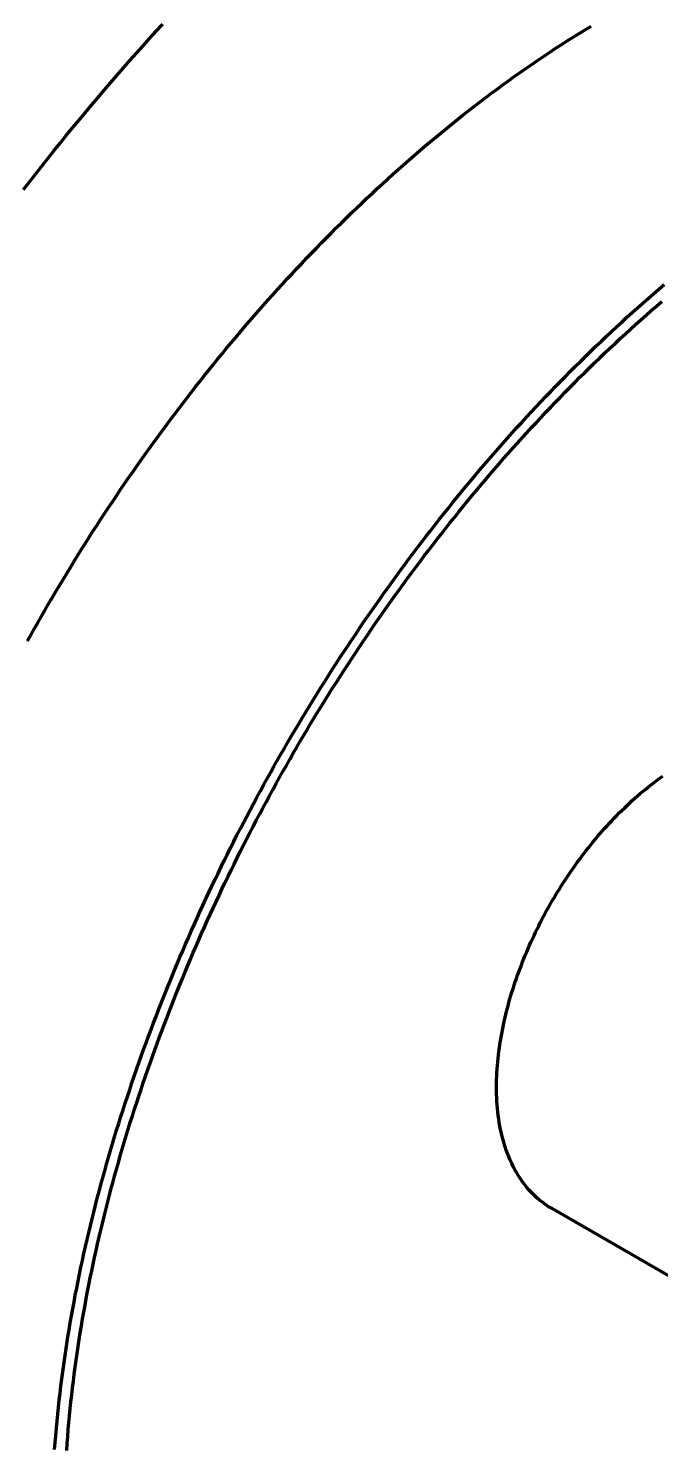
# Model space of a CAD drawing. Header units: millimetres. Extents: x 0 to 841, y 0 to 594.
# Drawn here: x 399.44 to 413.62, y 168.83 to 200.66 of the extents above; entities that cross this region are included whole.
import ezdxf

# ---------------------------------------------------------------- set-up
doc = ezdxf.new("R2010")
doc.units = ezdxf.units.MM
doc.layers.add('01-VISIBLE', color=7, linetype='CONTINUOUS', lineweight=70)

msp = doc.modelspace()

# ---------------------------------------------------------------- linework, layer by layer
at = {"layer": '01-VISIBLE'}
msp.add_line((415.233, 171.85), (411.167, 174.198), dxfattribs=at)
for points in [[(399.327, 197.04), (399.462, 197.215), (399.598, 197.389), (399.734, 197.562), (399.871, 197.735), (400.009, 197.908), (400.148, 198.08), (400.287, 198.251), (400.427, 198.422), (400.567, 198.592), (400.708, 198.762), (400.85, 198.931), (400.993, 199.099), (401.136, 199.267), (401.28, 199.435), (401.424, 199.601), (401.569, 199.768), (401.715, 199.933), (401.862, 200.098), (402.009, 200.263), (402.157, 200.426), (402.306, 200.59), (402.455, 200.752)], [(399.421, 186.921), (399.498, 187.06), (399.575, 187.199), (399.654, 187.337), (399.732, 187.475), (399.812, 187.613), (399.891, 187.75), (399.971, 187.887), (400.052, 188.024), (400.133, 188.161), (400.215, 188.297), (400.297, 188.433), (400.38, 188.569), (400.463, 188.704), (400.547, 188.839), (400.631, 188.974), (400.716, 189.109), (400.801, 189.243), (400.886, 189.377), (400.973, 189.51), (401.059, 189.643), (401.146, 189.776), (401.234, 189.909), (401.322, 190.041), (401.411, 190.173), (401.5, 190.305), (401.589, 190.436), (401.679, 190.567), (401.77, 190.698), (401.861, 190.828), (401.952, 190.958), (402.044, 191.087), (402.137, 191.217), (402.23, 191.345), (402.323, 191.474), (402.417, 191.602), (402.511, 191.73), (402.606, 191.857), (402.702, 191.985), (402.797, 192.111), (402.894, 192.238), (402.991, 192.364), (403.088, 192.489), (403.186, 192.615), (403.284, 192.74), (403.383, 192.864), (403.482, 192.988), (403.582, 193.112), (403.682, 193.235), (403.782, 193.358), (403.884, 193.481), (403.985, 193.603), (404.087, 193.725), (404.19, 193.846), (404.293, 193.967), (404.397, 194.088), (404.501, 194.208), (404.605, 194.327), (404.71, 194.447), (404.816, 194.565), (404.922, 194.684), (405.028, 194.802), (405.135, 194.919), (405.243, 195.036), (405.351, 195.153), (405.459, 195.269), (405.568, 195.385), (405.677, 195.5), (405.787, 195.615), (405.898, 195.729), (406.009, 195.843), (406.12, 195.956), (406.232, 196.069), (406.344, 196.181), (406.457, 196.293), (406.571, 196.405), (406.684, 196.516), (406.799, 196.626), (406.914, 196.736), (407.029, 196.845), (407.145, 196.954), (407.261, 197.062), (407.378, 197.17), (407.495, 197.277), (407.613, 197.383), (407.732, 197.489), (407.85, 197.595), (407.97, 197.7), (408.09, 197.804), (408.21, 197.908), (408.331, 198.011), (408.452, 198.114), (408.574, 198.216), (408.697, 198.317), (408.82, 198.418), (408.943, 198.518), (409.067, 198.617), (409.191, 198.716), (409.316, 198.814), (409.442, 198.912), (409.568, 199.008), (409.694, 199.104), (409.821, 199.2), (409.949, 199.295), (410.077, 199.389), (410.206, 199.482), (410.335, 199.575), (410.465, 199.667), (410.595, 199.758), (410.725, 199.848), (410.857, 199.938), (410.988, 200.026), (411.121, 200.114), (411.254, 200.202), (411.387, 200.288), (411.521, 200.374), (411.655, 200.459), (411.79, 200.542), (411.926, 200.626), (412.062, 200.708)], [(400.027, 168.786), (400.039, 168.945), (400.052, 169.103), (400.066, 169.262), (400.081, 169.42), (400.096, 169.578), (400.113, 169.736), (400.13, 169.894), (400.149, 170.052), (400.168, 170.21), (400.188, 170.367), (400.209, 170.525), (400.23, 170.682), (400.253, 170.839), (400.276, 170.997), (400.3, 171.154), (400.325, 171.311), (400.351, 171.467), (400.378, 171.624), (400.405, 171.781), (400.433, 171.937), (400.462, 172.093), (400.491, 172.249), (400.522, 172.405), (400.553, 172.561), (400.585, 172.717), (400.618, 172.872), (400.651, 173.028), (400.685, 173.183), (400.72, 173.338), (400.756, 173.493), (400.792, 173.648), (400.829, 173.802), (400.867, 173.957), (400.905, 174.111), (400.944, 174.265), (400.984, 174.419), (401.024, 174.572), (401.065, 174.726), (401.107, 174.879), (401.15, 175.032), (401.193, 175.185), (401.236, 175.338), (401.281, 175.491), (401.326, 175.643), (401.372, 175.795), (401.418, 175.947), (401.465, 176.099), (401.513, 176.25), (401.561, 176.402), (401.61, 176.553), (401.659, 176.704), (401.71, 176.855), (401.76, 177.005), (401.812, 177.156), (401.864, 177.306), (401.916, 177.456), (401.969, 177.606), (402.023, 177.755), (402.078, 177.905), (402.133, 178.054), (402.188, 178.203), (402.244, 178.351), (402.301, 178.5), (402.358, 178.648), (402.416, 178.796), (402.475, 178.944), (402.534, 179.091), (402.593, 179.238), (402.654, 179.386), (402.714, 179.532), (402.776, 179.679), (402.837, 179.825), (402.9, 179.971), (402.963, 180.117), (403.026, 180.263), (403.09, 180.408), (403.155, 180.554), (403.22, 180.699), (403.286, 180.843), (403.352, 180.988), (403.419, 181.132), (403.486, 181.276), (403.554, 181.42), (403.622, 181.563), (403.691, 181.706), (403.761, 181.849), (403.831, 181.992), (403.901, 182.134), (403.972, 182.276), (404.044, 182.418), (404.116, 182.56), (404.188, 182.701), (404.261, 182.842), (404.335, 182.983), (404.409, 183.124), (404.484, 183.264), (404.559, 183.404), (404.635, 183.544), (404.711, 183.683), (404.788, 183.822), (404.865, 183.961), (404.942, 184.1), (405.021, 184.238), (405.099, 184.376), (405.179, 184.514), (405.258, 184.652), (405.338, 184.789), (405.419, 184.926), (405.5, 185.062), (405.582, 185.199), (405.664, 185.335), (405.747, 185.47), (405.83, 185.606), (405.914, 185.741), (405.998, 185.876), (406.083, 186.01), (406.168, 186.144), (406.253, 186.278), (406.34, 186.412), (406.426, 186.545), (406.513, 186.678), (406.601, 186.81), (406.689, 186.943), (406.778, 187.074), (406.867, 187.206), (406.956, 187.337), (407.046, 187.468), (407.137, 187.599), (407.228, 187.729), (407.319, 187.859), (407.411, 187.989), (407.504, 188.118), (407.597, 188.247), (407.69, 188.375), (407.784, 188.504), (407.878, 188.631), (407.973, 188.759), (408.069, 188.886), (408.164, 189.013), (408.261, 189.139), (408.358, 189.265), (408.455, 189.391), (408.553, 189.516), (408.651, 189.641), (408.75, 189.765), (408.849, 189.89), (408.949, 190.013), (409.049, 190.137), (409.149, 190.26), (409.251, 190.382), (409.352, 190.504), (409.454, 190.626), (409.557, 190.747), (409.66, 190.868), (409.764, 190.989), (409.868, 191.109), (409.972, 191.229), (410.077, 191.348), (410.183, 191.467), (410.289, 191.585), (410.395, 191.703), (410.502, 191.821), (410.61, 191.938), (410.718, 192.054), (410.826, 192.17), (410.935, 192.286), (411.044, 192.401), (411.154, 192.516), (411.265, 192.63), (411.376, 192.744), (411.487, 192.858), (411.599, 192.97), (411.711, 193.083), (411.824, 193.195), (411.937, 193.306), (412.051, 193.417), (412.166, 193.527), (412.281, 193.637), (412.396, 193.746), (412.512, 193.855), (412.628, 193.963), (412.745, 194.071), (412.862, 194.178), (412.98, 194.285), (413.098, 194.391), (413.217, 194.496), (413.337, 194.601), (413.457, 194.706), (413.577, 194.809), (413.698, 194.912)], [(400.298, 168.765), (400.309, 168.921), (400.321, 169.077), (400.334, 169.232), (400.347, 169.388), (400.362, 169.544), (400.377, 169.7), (400.393, 169.855), (400.411, 170.011), (400.429, 170.166), (400.447, 170.321), (400.467, 170.476), (400.488, 170.631), (400.509, 170.786), (400.531, 170.941), (400.554, 171.096), (400.578, 171.25), (400.602, 171.405), (400.628, 171.559), (400.654, 171.713), (400.681, 171.867), (400.708, 172.021), (400.737, 172.175), (400.766, 172.329), (400.796, 172.482), (400.826, 172.635), (400.858, 172.789), (400.89, 172.942), (400.923, 173.095), (400.956, 173.247), (400.991, 173.4), (401.026, 173.552), (401.061, 173.705), (401.098, 173.857), (401.135, 174.009), (401.173, 174.16), (401.211, 174.312), (401.25, 174.463), (401.29, 174.615), (401.331, 174.766), (401.372, 174.917), (401.413, 175.067), (401.456, 175.218), (401.499, 175.368), (401.543, 175.518), (401.587, 175.668), (401.632, 175.818), (401.678, 175.968), (401.724, 176.117), (401.771, 176.266), (401.818, 176.415), (401.867, 176.564), (401.915, 176.713), (401.965, 176.861), (402.015, 177.009), (402.065, 177.157), (402.116, 177.305), (402.168, 177.453), (402.22, 177.6), (402.273, 177.747), (402.327, 177.894), (402.381, 178.041), (402.436, 178.187), (402.491, 178.334), (402.547, 178.48), (402.603, 178.625), (402.66, 178.771), (402.718, 178.917), (402.776, 179.062), (402.834, 179.207), (402.894, 179.351), (402.953, 179.496), (403.014, 179.64), (403.075, 179.784), (403.136, 179.928), (403.198, 180.072), (403.26, 180.215), (403.323, 180.358), (403.387, 180.501), (403.451, 180.644), (403.516, 180.786), (403.581, 180.928), (403.647, 181.07), (403.713, 181.212), (403.78, 181.353), (403.847, 181.494), (403.915, 181.635), (403.983, 181.776), (404.052, 181.916), (404.121, 182.057), (404.191, 182.196), (404.262, 182.336), (404.333, 182.475), (404.404, 182.615), (404.476, 182.753), (404.548, 182.892), (404.621, 183.03), (404.695, 183.168), (404.769, 183.306), (404.843, 183.444), (404.918, 183.581), (404.994, 183.718), (405.07, 183.855), (405.146, 183.991), (405.223, 184.127), (405.301, 184.263), (405.379, 184.399), (405.457, 184.534), (405.536, 184.669), (405.615, 184.804), (405.695, 184.938), (405.776, 185.072), (405.857, 185.206), (405.938, 185.34), (406.02, 185.473), (406.102, 185.606), (406.185, 185.738), (406.268, 185.871), (406.352, 186.003), (406.436, 186.135), (406.521, 186.266), (406.606, 186.397), (406.692, 186.528), (406.778, 186.658), (406.865, 186.789), (406.952, 186.918), (407.04, 187.048), (407.128, 187.177), (407.217, 187.306), (407.306, 187.434), (407.395, 187.563), (407.485, 187.691), (407.576, 187.818), (407.667, 187.945), (407.758, 188.072), (407.85, 188.199), (407.943, 188.325), (408.035, 188.451), (408.129, 188.576), (408.223, 188.701), (408.317, 188.826), (408.412, 188.95), (408.507, 189.074), (408.603, 189.198), (408.699, 189.321), (408.796, 189.444), (408.893, 189.567), (408.991, 189.689), (409.089, 189.811), (409.187, 189.932), (409.286, 190.053), (409.386, 190.174), (409.486, 190.294), (409.586, 190.414), (409.687, 190.533), (409.789, 190.652), (409.891, 190.771), (409.993, 190.889), (410.096, 191.007), (410.199, 191.124), (410.303, 191.241), (410.408, 191.357), (410.512, 191.474), (410.618, 191.589), (410.723, 191.704), (410.83, 191.819), (410.936, 191.933), (411.044, 192.047), (411.151, 192.161), (411.259, 192.274), (411.368, 192.386), (411.477, 192.498), (411.587, 192.61), (411.697, 192.721), (411.808, 192.831), (411.919, 192.941), (412.03, 193.051), (412.142, 193.16), (412.255, 193.269), (412.368, 193.377), (412.481, 193.484), (412.595, 193.591), (412.71, 193.698), (412.825, 193.804), (412.94, 193.909), (413.056, 194.014), (413.173, 194.119), (413.29, 194.222), (413.407, 194.326), (413.525, 194.428), (413.644, 194.53)], [(411.167, 174.198), (411.098, 174.239), (411.032, 174.283), (410.967, 174.33), (410.903, 174.38), (410.842, 174.432), (410.783, 174.486), (410.726, 174.542), (410.672, 174.601), (410.619, 174.661), (410.569, 174.723), (410.521, 174.787), (410.475, 174.853), (410.431, 174.92), (410.389, 174.989), (410.35, 175.058), (410.312, 175.129), (410.277, 175.201), (410.244, 175.274), (410.213, 175.348), (410.183, 175.422), (410.156, 175.498), (410.13, 175.573), (410.106, 175.65), (410.084, 175.727), (410.064, 175.805), (410.046, 175.883), (410.029, 175.961), (410.013, 176.039), (409.999, 176.118), (409.987, 176.198), (409.976, 176.277), (409.967, 176.356), (409.958, 176.436), (409.952, 176.516), (409.946, 176.596), (409.942, 176.676), (409.939, 176.756), (409.937, 176.836), (409.937, 176.916), (409.937, 176.996), (409.939, 177.076), (409.942, 177.157), (409.946, 177.237), (409.95, 177.317), (409.956, 177.396), (409.963, 177.476), (409.971, 177.556), (409.98, 177.636), (409.99, 177.715), (410, 177.795), (410.012, 177.874), (410.024, 177.953), (410.038, 178.032), (410.052, 178.111), (410.067, 178.19), (410.083, 178.268), (410.099, 178.346), (410.117, 178.425), (410.135, 178.503), (410.154, 178.581), (410.173, 178.658), (410.194, 178.736), (410.215, 178.813), (410.237, 178.89), (410.259, 178.967), (410.282, 179.044), (410.306, 179.12), (410.331, 179.196), (410.356, 179.272), (410.382, 179.348), (410.409, 179.424), (410.436, 179.499), (410.464, 179.574), (410.493, 179.649), (410.522, 179.724), (410.551, 179.798), (410.582, 179.872), (410.613, 179.946), (410.644, 180.02), (410.677, 180.093), (410.709, 180.166), (410.743, 180.239), (410.777, 180.312), (410.811, 180.384), (410.846, 180.456), (410.882, 180.528), (410.918, 180.599), (410.955, 180.67), (410.992, 180.741), (411.03, 180.812), (411.068, 180.882), (411.107, 180.952), (411.147, 181.022), (411.187, 181.091), (411.228, 181.16), (411.269, 181.229), (411.31, 181.298), (411.353, 181.366), (411.395, 181.434), (411.439, 181.501), (411.482, 181.568), (411.527, 181.635), (411.572, 181.701), (411.617, 181.767), (411.663, 181.833), (411.709, 181.898), (411.756, 181.963), (411.804, 182.028), (411.852, 182.092), (411.9, 182.156), (411.949, 182.219), (411.999, 182.282), (412.049, 182.345), (412.099, 182.407), (412.15, 182.468), (412.202, 182.53), (412.254, 182.591), (412.307, 182.651), (412.36, 182.711), (412.414, 182.77), (412.468, 182.829), (412.523, 182.888), (412.578, 182.946), (412.634, 183.003), (412.69, 183.06), (412.747, 183.116), (412.805, 183.172), (412.863, 183.228), (412.921, 183.282), (412.98, 183.337), (413.04, 183.39), (413.1, 183.443), (413.161, 183.495), (413.222, 183.547), (413.284, 183.598), (413.346, 183.648), (413.409, 183.698), (413.472, 183.747), (413.536, 183.795), (413.601, 183.843), (413.666, 183.889)]]:
    msp.add_lwpolyline(points, dxfattribs=at)

doc.saveas('drawing.dxf')
